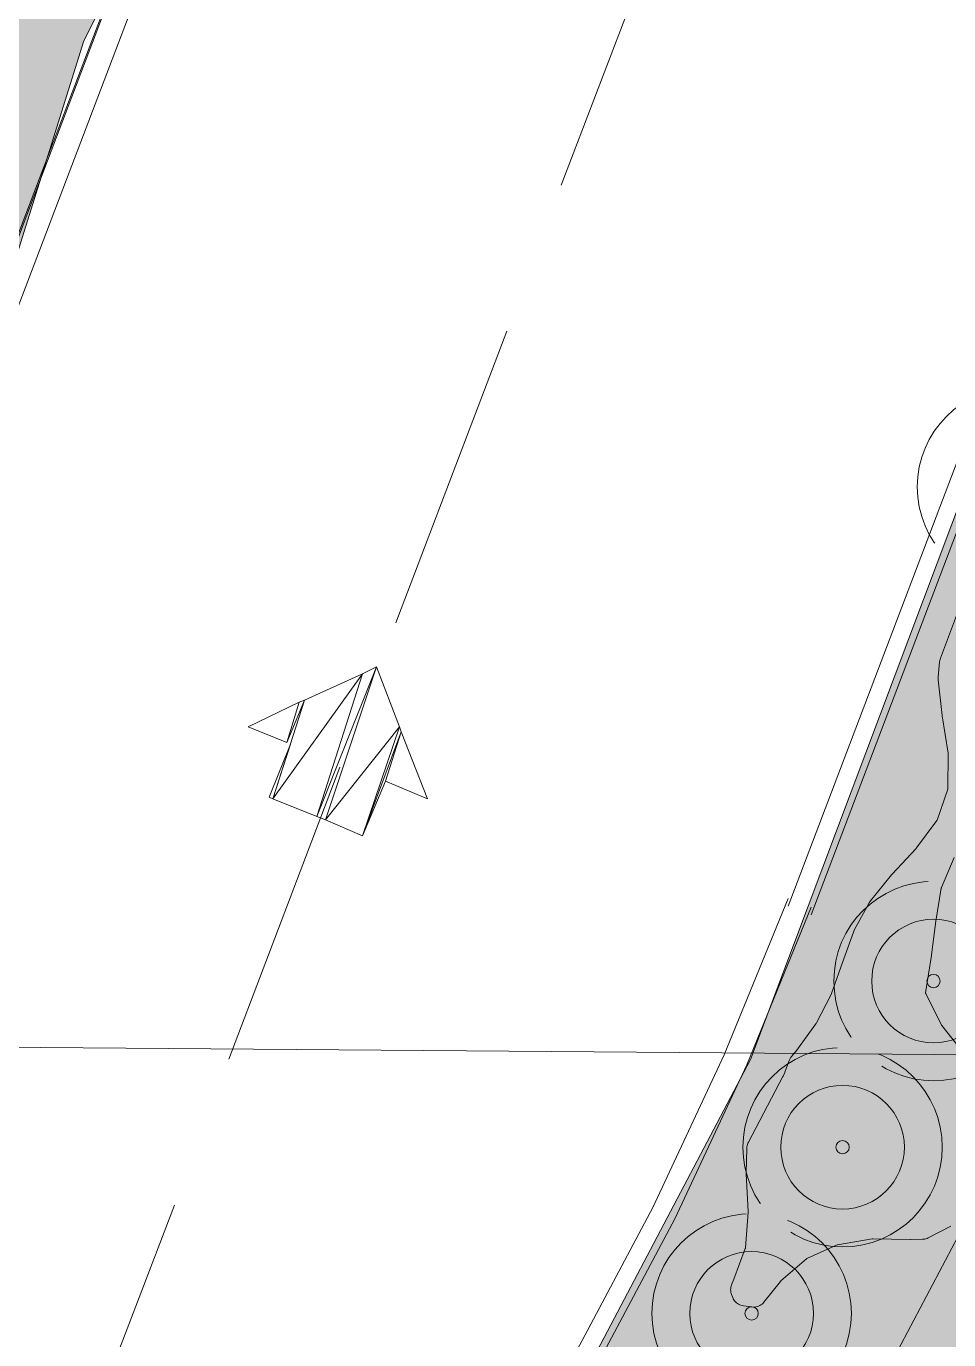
# Model space of a CAD drawing. Header units: metres. Extents: x 1 to 213, y 1 to 147.
# Drawn here: x 59.49 to 65.04, y 23.4 to 31.31 of the extents above; entities that cross this region are included whole.
import ezdxf

# ---------------------------------------------------------------- set-up
doc = ezdxf.new("R2010")
doc.units = ezdxf.units.M
doc.linetypes.add('DASHED', pattern=[1.524, 1.27, -0.254])
doc.layers.get('0').update_dxf_attribs({"lineweight": 0, "plot": 0})
for name, color, linetype, lineweight, plot in [('00-BASE-ARQUITECTURA', 8, 'Continuous', 0, False), ('PJ-ARBUSTOS', 82, 'Continuous', 0, False), ('PJ-COPA-ADULTA', 8, 'DASHED', 0, False), ('PJ-GRAVILLA', 42, 'Continuous', 0, False), ('PJ-LIMITE-JARDIN', 7, 'Continuous', 0, False), ('PJ-MASAS', 92, 'Continuous', 0, False), ('PJ-MASAS-RELLENO', 92, 'Continuous', 0, False), ('PJ-RIEGO-SECTORES', 5, 'Continuous', 0, False), ('PJ-VISIBILIDAD', 1, 'DASHED', 0, False)]:
    doc.layers.add(name, color=color, linetype=linetype, lineweight=lineweight, plot=plot)

# ---------------------------------------------------------------- blocks, each defined once
blk = doc.blocks.new('PJ_BA')
for radius in [0.372, 0.04]:
    blk.add_circle((0, 0), radius)
for tag, p, height in [('CODIGO', (0.15, 0.15), 0.2), ('ESPECIE', (0.15, -0.1), 0.15), ('ZONA', (0.15, -0.3), 0.15)]:
    blk.add_attdef(tag, p, '', height=height)

msp = doc.modelspace()

# ---------------------------------------------------------------- hatches: boundary and pattern name
at = {"layer": 'PJ-GRAVILLA'}
h = msp.add_hatch(dxfattribs=at)
h.set_pattern_fill('GRAVEL', scale=0.03)
h.paths.add_polyline_path([(52.0788, 40.2607), (63.1031, 40.2166), (63.1913, 39.8639), (60.2368, 32.0146), (59.8399, 31.2208), (59.3989, 29.8097), (57.7673, 26.4142), (56.4444, 24.4739), (55.2097, 23.0187), (53.0489, 21.0344), (51.9024, 20.2406), (51.8583, 39.1142), (52.0347, 39.5111), (52.0788, 40.2607)])
h = msp.add_hatch(dxfattribs=at)
h.set_pattern_fill('GRAVEL', scale=0.03)
h.paths.add_polyline_path([(69.7177, 40.2166), (86.21, 40.1285), (86.4305, 40.0403), (102.1291, 40.0403), (102.526, 39.3788), (102.526, 39.1142), (105.2159, 32.0146), (106.3183, 28.7514), (107.2885, 26.5024), (108.435, 24.4298), (109.5374, 22.7983), (111.2572, 20.6816), (112.2274, 19.7555), (112.2274, 19.0941), (111.9187, 18.7854), (111.61, 18.7413), (60.9423, 18.7854), (60.7218, 18.8736), (60.4132, 19.2705), (60.4573, 19.8437), (61.2069, 20.6816), (62.5298, 22.5778), (63.8527, 25.0913), (68.527, 37.5267), (68.8357, 37.7913), (69.2767, 37.6149), (69.4531, 37.659), (69.7177, 38.0118), (69.6736, 38.2764), (69.0562, 38.7614), (69.409, 39.8639), (69.7177, 40.2166)])
at = {"layer": 'PJ-MASAS-RELLENO'}
msp.add_hatch(color=7, dxfattribs=at).paths.add_polyline_path([(63.7379, 23.6753), (63.7355, 23.6824), (63.7337, 23.6898), (63.7327, 23.6972), (63.7323, 23.7048), (63.7327, 23.7123), (63.7338, 23.7198), (63.7356, 23.7272), (63.7381, 23.7343), (63.7517, 23.7683), (63.7521, 23.7692), (63.8206, 23.9535), (63.8212, 23.9553), (63.8214, 23.9572), (63.8369, 24.1708), (63.837, 24.1756), (63.8261, 24.4024), (63.826, 24.4083), (63.8298, 24.5576), (63.8303, 24.5649), (63.8315, 24.5721), (63.8334, 24.5792), (63.8359, 24.5861), (63.839, 24.5928), (64.0468, 24.9877), (64.0479, 24.99), (64.0582, 25.0128), (64.0591, 25.0151), (64.0854, 25.085), (64.0889, 25.0931), (64.0934, 25.1007), (64.0986, 25.1077), (64.1228, 25.1371), (64.1243, 25.139), (64.2449, 25.3049), (64.2457, 25.3061), (64.2465, 25.3074), (64.3378, 25.4824), (64.34, 25.4876), (64.406, 25.6737), (64.4709, 25.8567), (64.4732, 25.8623), (64.4759, 25.8678), (64.5651, 26.0338), (64.569, 26.0402), (64.5734, 26.0462), (64.6997, 26.2021), (64.7035, 26.2065), (64.8484, 26.3608), (64.8513, 26.3644), (64.9728, 26.5282), (64.9739, 26.5299), (64.9746, 26.5317), (65.0388, 26.717), (65.0394, 26.7191), (65.0395, 26.7213), (65.0409, 26.9309), (65.0409, 26.9325), (65.0407, 26.9341), (65.0062, 27.1581), (65.0058, 27.1611), (64.9812, 27.3747), (64.9806, 27.3832), (64.981, 27.3917), (64.9902, 27.4845), (64.9912, 27.4914), (64.9928, 27.4982), (64.995, 27.5048), (65.1278, 27.8581), (65.1308, 27.8651), (65.1344, 27.8717), (65.1817, 27.9489), (65.182, 27.9494), (65.2837, 28.1219), (65.2862, 28.1268), (65.3613, 28.3071), (65.3629, 28.3114), (65.4174, 28.501), (65.4182, 28.5035), (65.4772, 28.6857), (65.4799, 28.6928), (65.4833, 28.6996), (65.573, 28.8624), (65.5777, 28.8698), (65.5832, 28.8768), (65.7168, 29.0277), (65.7223, 29.0333), (65.8824, 29.1816), (65.8849, 29.1841), (66.0264, 29.3412), (66.0276, 29.3427), (66.0285, 29.3444), (66.1133, 29.5225), (66.114, 29.5241), (66.1142, 29.5258), (66.1333, 29.7287), (66.1334, 29.7307), (66.1333, 29.7326), (66.1105, 29.953), (66.1105, 29.9535), (66.0895, 30.1683), (66.0891, 30.1753), (66.0894, 30.1824), (66.1044, 30.3733), (66.1058, 30.383), (66.1083, 30.3924), (66.1669, 30.5677), (66.1713, 30.5782), (66.2589, 30.7525), (66.2595, 30.7536), (66.3436, 30.9347), (66.344, 30.9356), (66.4266, 31.1255), (66.4298, 31.1321), (66.4336, 31.1383), (66.438, 31.1442), (66.4429, 31.1497), (66.4483, 31.1547), (66.4541, 31.1591), (66.4603, 31.1631), (66.6537, 31.2734), (66.6603, 31.2767), (66.667, 31.2794), (66.674, 31.2815), (66.6812, 31.2829), (66.7303, 31.2905), (66.7376, 31.2913), (66.7892, 31.2944), (66.7943, 31.2951), (66.8258, 31.3012), (66.8329, 31.3022), (66.84, 31.3026), (66.8472, 31.3024), (66.9778, 31.2923), (66.987, 31.2911), (67.0619, 31.2765), (67.0686, 31.2749), (67.0752, 31.2727), (67.2571, 31.2033), (67.2636, 31.2005), (67.2698, 31.1971), (67.2757, 31.1932), (67.2813, 31.1888), (67.3978, 31.0866), (67.4033, 31.0813), (67.4083, 31.0755), (67.4127, 31.0692), (67.4165, 31.0625), (67.4196, 31.0555), (67.422, 31.0482), (67.4238, 31.0407), (67.4248, 31.0331), (67.425, 31.0254), (67.4243, 30.9755), (67.4238, 30.9674), (67.4225, 30.9594), (67.4203, 30.9515), (67.4174, 30.944), (67.4137, 30.9367), (67.3785, 30.8752), (67.3775, 30.8733), (67.377, 30.8712), (67.3378, 30.6767), (67.3374, 30.6745), (67.3374, 30.6722), (67.3431, 30.4588), (67.3431, 30.458), (67.3534, 30.2463), (67.3531, 30.2347), (67.3345, 30.0423), (67.3333, 30.0341), (67.3313, 30.0262), (67.2758, 29.848), (67.2716, 29.8374), (67.1925, 29.6711), (67.1889, 29.6644), (67.1847, 29.658), (67.1799, 29.6521), (67.1745, 29.6467), (67.1687, 29.6418), (67.1624, 29.6375), (67, 29.537), (66.9922, 29.5327), (66.9841, 29.5294), (66.9756, 29.527), (66.8018, 29.4876), (66.7997, 29.487), (66.7978, 29.4859), (66.687, 29.4173), (66.6796, 29.4133), (66.6718, 29.41), (66.6326, 29.396), (66.6308, 29.3953), (66.619, 29.3904), (66.6172, 29.3896), (66.565, 29.3649), (66.5632, 29.364), (66.552, 29.358), (66.5503, 29.357), (66.5129, 29.3347), (66.5113, 29.3336), (66.5078, 29.3313), (66.5063, 29.3302), (66.5055, 29.3285), (66.5038, 29.3246), (66.5031, 29.3228), (66.419, 29.099), (66.4162, 29.0926), (66.4129, 29.0865), (66.4091, 29.0806), (66.4048, 29.0751), (66.3554, 29.0175), (66.3508, 29.0125), (66.3458, 29.008), (66.1741, 28.8653), (66.1734, 28.8647), (66.0036, 28.7171), (66.0021, 28.7156), (66.0011, 28.7137), (65.8787, 28.4457), (65.878, 28.4439), (65.8786, 28.442), (65.9738, 28.2031), (65.9746, 28.2014), (65.9759, 28.2002), (66.1523, 28.0436), (66.1538, 28.0424), (66.1555, 28.0415), (66.322, 27.9639), (66.329, 27.9602), (66.3356, 27.9558), (66.3418, 27.9507), (66.3475, 27.9451), (66.3525, 27.9389), (66.3569, 27.9323), (66.4168, 27.8316), (66.4207, 27.8243), (66.4237, 27.8166), (66.426, 27.8087), (66.4274, 27.8006), (66.428, 27.7923), (66.4278, 27.7841), (66.4267, 27.7759), (66.4247, 27.7679), (66.3792, 27.6147), (66.3765, 27.6069), (66.3021, 27.4274), (66.3008, 27.4239), (66.2426, 27.236), (66.2416, 27.232), (66.2041, 27.0434), (66.2023, 27.0361), (66.1998, 27.0291), (66.1967, 27.0223), (66.193, 27.0158), (66.1886, 27.0097), (66.1837, 27.004), (66.1784, 26.9988), (66.0176, 26.8579), (66.0114, 26.853), (66.0047, 26.8487), (65.9976, 26.8451), (65.9903, 26.8422), (65.9826, 26.84), (65.9748, 26.8387), (65.9669, 26.8381), (65.959, 26.8383), (65.9586, 26.8383), (65.886, 26.8419), (65.884, 26.8419), (65.8713, 26.8419), (65.8693, 26.8419), (65.7967, 26.8383), (65.7947, 26.8381), (65.782, 26.8369), (65.7801, 26.8367), (65.7081, 26.826), (65.7062, 26.8256), (65.6937, 26.8232), (65.6918, 26.8227), (65.6212, 26.8051), (65.6193, 26.8045), (65.6071, 26.8008), (65.6052, 26.8002), (65.5548, 26.7821), (65.553, 26.7815), (65.5491, 26.7799), (65.5474, 26.779), (65.5465, 26.7773), (65.5449, 26.7735), (65.5442, 26.7717), (65.5407, 26.7625), (65.5375, 26.7552), (65.5336, 26.7482), (65.529, 26.7416), (65.5238, 26.7356), (65.518, 26.7301), (65.39, 26.6197), (65.3893, 26.6191), (65.2154, 26.4726), (65.2141, 26.4714), (65.2129, 26.4701), (65.0794, 26.3102), (65.0782, 26.3086), (65.0773, 26.3068), (65.0012, 26.1261), (65.0004, 26.1239), (64.9999, 26.1217), (64.9666, 25.9237), (64.9663, 25.9219), (64.9418, 25.7196), (64.9414, 25.7168), (64.9059, 25.4922), (64.9056, 25.4902), (64.9064, 25.4884), (65.001, 25.2977), (65.002, 25.2959), (65.0032, 25.2942), (65.1319, 25.1322), (65.1335, 25.1304), (65.1353, 25.1288), (65.2601, 25.0329), (65.2663, 25.0275), (65.2719, 25.0216), (65.277, 25.0151), (65.2813, 25.0082), (65.2849, 25.0008), (65.3467, 24.8558), (65.3497, 24.8475), (65.3518, 24.8389), (65.3529, 24.8301), (65.3673, 24.6269), (65.3675, 24.6201), (65.367, 24.5858), (65.3666, 24.5789), (65.3656, 24.5721), (65.364, 24.5654), (65.3619, 24.5588), (65.3542, 24.5383), (65.3533, 24.536), (65.3471, 24.521), (65.3461, 24.5187), (65.273, 24.3558), (65.2719, 24.3535), (65.2648, 24.3389), (65.2637, 24.3367), (65.1669, 24.1528), (65.1629, 24.1461), (65.1583, 24.1398), (65.1531, 24.134), (65.1474, 24.1287), (65.1412, 24.124), (65.1346, 24.1199), (65.1276, 24.1165), (65.0601, 24.0876), (65.0577, 24.0865), (64.921, 24.0171), (64.9145, 24.0141), (64.9077, 24.0118), (64.9008, 24.01), (64.8937, 24.0089), (64.8865, 24.0084), (64.8155, 24.0069), (64.8122, 24.0069), (64.5872, 24.0114), (64.5854, 24.0113), (64.5835, 24.0111), (64.376, 23.9757), (64.3743, 23.9753), (64.3727, 23.9747), (64.1911, 23.8918), (64.1894, 23.8909), (64.1879, 23.8898), (64.0349, 23.7579), (64.0335, 23.7566), (64.0323, 23.7552), (63.9325, 23.6304), (63.9271, 23.6242), (63.9211, 23.6187), (63.9145, 23.6138), (63.9074, 23.6096), (63.9, 23.6061), (63.8923, 23.6035), (63.8843, 23.6016), (63.8762, 23.6005), (63.868, 23.6003), (63.8598, 23.601), (63.809, 23.6075), (63.8014, 23.6089), (63.7939, 23.611), (63.7867, 23.6138), (63.7798, 23.6173), (63.7732, 23.6215), (63.7671, 23.6262), (63.7615, 23.6316), (63.7564, 23.6374), (63.7519, 23.6438), (63.748, 23.6505), (63.7448, 23.6576), (63.7379, 23.6753)])

# ---------------------------------------------------------------- linework, layer by layer
at = {"layer": '00-BASE-ARQUITECTURA'}
for points in [[(132.6056, 42.4603), (98.813, 42.4497), (51.9289, 42.4709), (51.9183, 40.2061), (63.2954, 40.1637), (62.5016, 38.0788), (61.8984, 36.4807), (60.5119, 32.8612), (59.8875, 31.2208), (59.2102, 29.4428), (58.5223, 27.8553), (57.9402, 26.7652), (56.6173, 24.7438), (54.7229, 22.5637), (53.0189, 21.0502), (52.1723, 20.4152), (50.426, 19.3146), (48.5316, 18.3832)], [(63.2954, 40.1637), (59.2631, 29.5592)], [(63.4541, 40.1637), (59.4007, 29.5063)], [(69.4443, 40.132), (64.0785, 26.0138)], [(69.603, 40.132), (64.2161, 25.9609)], [(63.38, 32.0992), (62.7133, 30.353)], [(62.3852, 29.4746), (61.7184, 27.7177)], [(46.1292, 25.2518), (49.7064, 25.2201), (57.6545, 25.1777), (65.7295, 25.1142), (73.6459, 24.9661), (81.0859, 24.9343), (87.8063, 24.7967), (95.7227, 24.6592), (103.4697, 24.5533), (111.5977, 24.5533), (119.3235, 24.384), (125.5677, 24.3628), (133.4522, 24.2887), (136.4473, 24.1088), (135.6007, 25.9821), (134.2989, 28.7867)], [(61.2951, 26.5324), (61.602, 27.4532), (61.2422, 26.5536), (61.2951, 26.5324)], [(61.602, 27.4532), (61.2422, 26.5536), (61.5174, 27.4108), (61.602, 27.4532)], [(61.7396, 27.0933), (61.2951, 26.5324), (61.602, 27.4532), (61.7396, 27.0933)], [(61.2422, 26.5536), (61.5174, 27.4108), (60.9776, 26.6594), (61.2422, 26.5536)], [(61.5174, 27.4108), (60.9776, 26.6594), (61.1681, 27.2521), (61.5174, 27.4108)], [(61.1364, 27.2415), (61.0623, 26.9981), (60.8294, 27.0933), (61.1364, 27.2415)], [(61.1681, 27.2521), (61.1364, 27.2415), (61.0623, 26.9981), (61.1681, 27.2521)], [(61.5174, 26.4372), (61.7396, 27.0933), (61.2951, 26.5324), (61.5174, 26.4372)], [(61.7502, 27.0616), (61.5174, 26.4372), (61.7396, 27.0933), (61.7502, 27.0616)], [(61.6549, 26.7652), (61.7502, 27.0616), (61.5174, 26.4372), (61.6549, 26.7652)], [(61.9089, 26.6594), (61.6549, 26.7652), (61.7502, 27.0616), (61.9089, 26.6594)], [(61.0835, 26.9875), (60.9776, 26.6594), (60.9564, 26.67), (61.0835, 26.9875)], [(61.3798, 26.8499), (60.713, 25.0931)], [(60.4517, 19.9971), (61.0994, 20.7799), (61.7054, 21.5933), (62.269, 22.4356), (62.789, 23.305), (63.2644, 24.2), (63.6943, 25.1187), (64.0776, 26.0596)], [(60.5622, 19.8959), (61.2148, 20.685), (61.8255, 21.5049), (62.3934, 22.3538), (62.9174, 23.2302), (63.3965, 24.1323), (63.8297, 25.0584), (64.216, 26.0068)], [(60.3849, 24.2147), (59.7182, 22.4684)]]:
    msp.add_lwpolyline(points, dxfattribs=at)
at = {"layer": 'PJ-COPA-ADULTA'}
for centre in [(65.4555, 28.5366), (64.9533, 25.5626), (64.406, 24.5626), (63.8587, 23.5625)]:
    msp.add_circle(centre, 0.6, dxfattribs=at)
at = {"layer": 'PJ-LIMITE-JARDIN'}
msp.add_lwpolyline([(52.0788, 40.2607), (63.1031, 40.2166), (63.1913, 39.8639), (60.2368, 32.0146), (59.8399, 31.2208), (59.3989, 29.8097), (57.7673, 26.4142), (56.4444, 24.4739), (55.2097, 23.0187), (53.0489, 21.0344), (51.9024, 20.2406), (51.8583, 39.1142), (52.0347, 39.5111), (52.0788, 40.2607)], close=True, dxfattribs=at)
msp.add_lwpolyline([(111.61, 18.7413), (60.9423, 18.7854), (60.7218, 18.8736), (60.4132, 19.2705), (60.4573, 19.8437), (61.2069, 20.6816), (62.5298, 22.5778), (63.8527, 25.0913), (68.527, 37.5267), (68.8357, 37.7913), (69.2767, 37.6149), (69.4531, 37.659), (69.7177, 38.0118), (69.6736, 38.2764), (69.0562, 38.7614), (69.409, 39.8639), (69.7177, 40.2166), (69.7177, 40.2166), (86.21, 40.1285), (86.4305, 40.0403), (102.1291, 40.0403), (102.526, 39.3788), (102.526, 39.1142), (105.2159, 32.0146)], dxfattribs=at)
at = {"layer": 'PJ-MASAS'}
for points in [[(65.0577, 24.0865), (64.921, 24.0171), (64.9145, 24.0141), (64.9077, 24.0118), (64.9008, 24.01), (64.8937, 24.0089), (64.8865, 24.0084), (64.8155, 24.0069), (64.8122, 24.0069), (64.5872, 24.0114), (64.5854, 24.0113), (64.5835, 24.0111), (64.376, 23.9757), (64.3743, 23.9753), (64.3727, 23.9747), (64.1911, 23.8918), (64.1894, 23.8909), (64.1879, 23.8898), (64.0349, 23.7579), (64.0335, 23.7566), (64.0323, 23.7552), (63.9325, 23.6304), (63.9271, 23.6242), (63.9211, 23.6187), (63.9145, 23.6138), (63.9074, 23.6096), (63.9, 23.6061), (63.8923, 23.6035), (63.8843, 23.6016), (63.8762, 23.6005), (63.868, 23.6003), (63.8598, 23.601), (63.809, 23.6075), (63.8014, 23.6089), (63.7939, 23.611), (63.7867, 23.6138), (63.7798, 23.6173), (63.7732, 23.6215), (63.7671, 23.6262), (63.7615, 23.6316), (63.7564, 23.6374), (63.7519, 23.6438), (63.748, 23.6505), (63.7448, 23.6576), (63.7379, 23.6753), (63.7379, 23.6753), (63.7355, 23.6824), (63.7337, 23.6898), (63.7327, 23.6972), (63.7323, 23.7048), (63.7327, 23.7123), (63.7338, 23.7198), (63.7356, 23.7272), (63.7381, 23.7343), (63.7517, 23.7683), (63.7521, 23.7692), (63.8206, 23.9535), (63.8212, 23.9553), (63.8214, 23.9572), (63.8369, 24.1708), (63.837, 24.1756), (63.8261, 24.4024), (63.826, 24.4083), (63.8298, 24.5576), (63.8303, 24.5649), (63.8315, 24.5721), (63.8334, 24.5792), (63.8359, 24.5861), (63.839, 24.5928), (64.0468, 24.9877), (64.0479, 24.99), (64.0582, 25.0128), (64.0591, 25.0151), (64.0854, 25.085), (64.0889, 25.0931), (64.0934, 25.1007), (64.0986, 25.1077), (64.1228, 25.1371), (64.1243, 25.139), (64.2449, 25.3049), (64.2457, 25.3061), (64.2465, 25.3074), (64.3378, 25.4824), (64.34, 25.4876), (64.406, 25.6737), (64.4709, 25.8567), (64.4732, 25.8623), (64.4759, 25.8678), (64.5651, 26.0338), (64.569, 26.0402), (64.5734, 26.0462), (64.6997, 26.2021), (64.7035, 26.2065), (64.8484, 26.3608), (64.8513, 26.3644), (64.9728, 26.5282), (64.9739, 26.5299), (64.9746, 26.5317), (65.0388, 26.717), (65.0394, 26.7191), (65.0395, 26.7213), (65.0409, 26.9309), (65.0409, 26.9325), (65.0407, 26.9341), (65.0062, 27.1581), (65.0058, 27.1611), (64.9812, 27.3747), (64.9806, 27.3832), (64.981, 27.3917), (64.9902, 27.4845), (64.9912, 27.4914), (64.9928, 27.4982), (64.995, 27.5048), (65.1278, 27.8581)], [(65.0773, 26.3068), (65.0012, 26.1261), (65.0004, 26.1239), (64.9999, 26.1217), (64.9666, 25.9237), (64.9663, 25.9219), (64.9418, 25.7196), (64.9414, 25.7168), (64.9059, 25.4922), (64.9056, 25.4902), (64.9064, 25.4884), (65.001, 25.2977), (65.002, 25.2959), (65.0032, 25.2942), (65.1319, 25.1322)]]:
    msp.add_lwpolyline(points, dxfattribs=at)
at = {"layer": 'PJ-RIEGO-SECTORES'}
msp.add_lwpolyline([(63.1031, 40.2166), (63.1913, 39.8639), (60.2368, 32.0146), (59.8399, 31.2208), (59.3989, 29.8097), (57.7673, 26.4142), (56.4444, 24.4739), (55.2097, 23.0187), (53.0489, 21.0344), (51.9024, 20.2406), (51.8583, 39.1142), (52.0347, 39.5111), (52.0788, 40.2607), (63.1031, 40.2166)], close=True, dxfattribs=at)
msp.add_lwpolyline([(111.61, 18.7413), (60.9423, 18.7854), (60.7218, 18.8736), (60.4132, 19.2705), (60.4573, 19.8437), (61.2069, 20.6816), (62.5298, 22.5778), (63.8527, 25.0913), (68.527, 37.5267), (68.8357, 37.7913), (69.2767, 37.6149), (69.4531, 37.659), (69.7177, 38.0118), (69.6736, 38.2764), (69.0562, 38.7614), (69.409, 39.8639), (69.7177, 40.2166), (86.21, 40.1285), (86.21, 40.1285), (86.4305, 40.0403), (102.1291, 40.0403), (102.526, 39.3788), (102.526, 39.1142), (105.2159, 32.0146)], dxfattribs=at)
at = {"layer": 'PJ-VISIBILIDAD'}
msp.add_lwpolyline([(63.9457, 21.8326), (65.2686, 24.3461), (65.3504, 24.5283), (69.6882, 36.0686), (69.8411, 36.1068), (69.9904, 36.1519), (70.1345, 36.2114), (70.2721, 36.2845), (70.402, 36.3708), (70.5229, 36.4692), (70.6336, 36.579), (70.7331, 36.699), (70.9977, 37.0518), (71.088, 37.1859), (71.1644, 37.3283), (71.2259, 37.4778), (71.2721, 37.6327), (71.3024, 37.7915), (71.3166, 37.9526), (71.3144, 38.1142), (71.2959, 38.2748), (71.2518, 38.5394), (71.237, 38.6085), (85.9076, 38.53)], dxfattribs=at)

# ---------------------------------------------------------------- block references
at = {"layer": 'PJ-ARBUSTOS'}
for p in [(64.9533, 25.5626), (64.406, 24.5626), (63.8587, 23.5625)]:
    msp.add_blockref('PJ_BA', p, dxfattribs=at)

doc.saveas('drawing.dxf')
